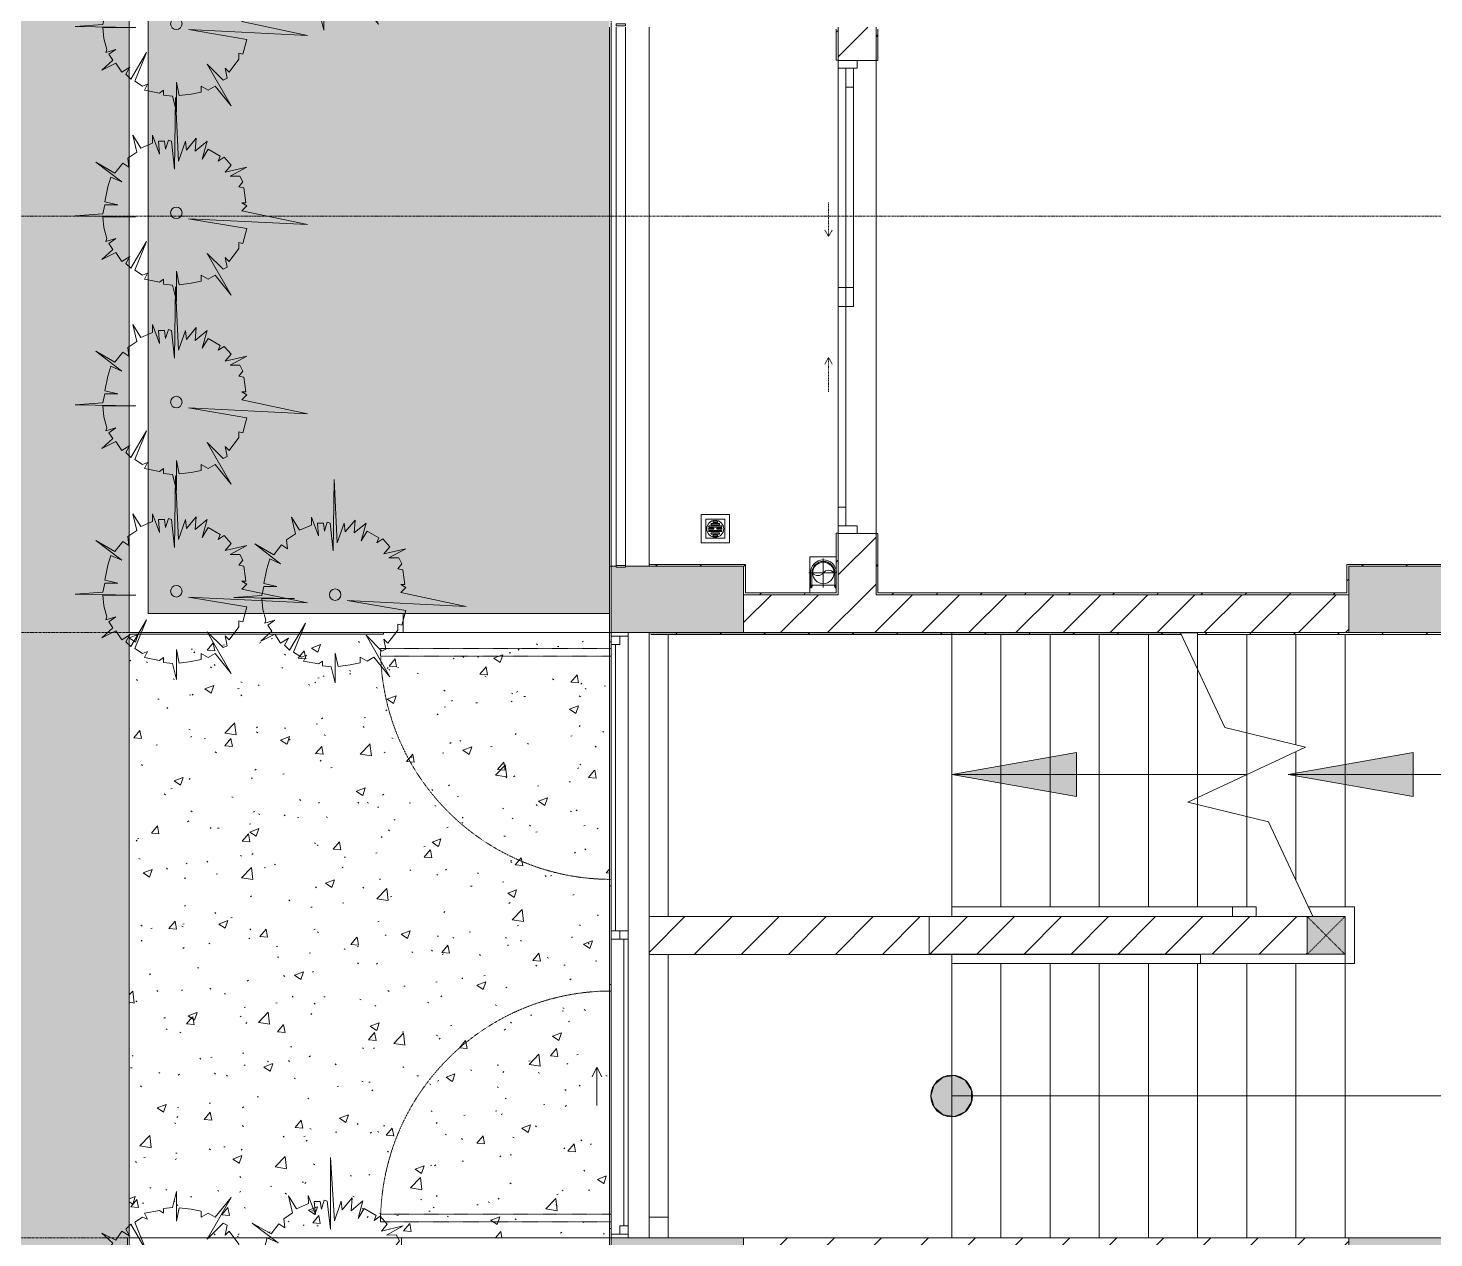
# Model space of a CAD drawing. Header units: millimetres. Extents: x 5359 to 218750, y -16347 to 109893.
# Drawn here: x 30569 to 38003, y 33837 to 40232 of the extents above; entities that cross this region are included whole.
import ezdxf

# ---------------------------------------------------------------- set-up
doc = ezdxf.new("R2010")
doc.units = ezdxf.units.MM
for name, pattern in [('Dash', [6, 3, -3]), ('Grid Line', [22.225, 12.7, -3.175, 3.175, -3.175]), ('IMPORT-CENTER _3_', [10.16, 6.35, -1.27, 1.27, -1.27]), ('NET VAN', [1.06, 0.53, -0.53]), ('Overhead', [3.96875, 2.38125, -1.5875])]:
    doc.linetypes.add(name, pattern=pattern)
for name, color, linetype, lineweight in [('0-1', 7, 'Continuous', 5), ('A-DETL-GENF-2', 9, 'NET VAN', 9), ('A-DOOR', 31, 'Continuous', 9), ('A-DOOR-FRAM', 31, 'Continuous', 9), ('A-DOOR-HDLN', 31, 'Dash', 9), ('A-FLOR', 192, 'Continuous', 9), ('A-FLOR-1', 9, 'Continuous', 9), ('A-FLOR-HRAL', 11, 'Continuous', 9), ('A-FLOR-PATT', 8, 'Continuous', 9), ('A-GLAZ', 151, 'Continuous', 9), ('A-WALL', 113, 'Continuous', 9), ('A-WALL-3', 113, 'Continuous', 18), ('A-WALL-PATT-2', 9, 'Continuous', 9), ('A-WALL-PATT-3', 111, 'Continuous', 9), ('G-IMPT', 8, 'Continuous', 9), ('G-IMPT-1', 8, 'IMPORT-CENTER _3_', 9), ('I-WALL-1', 53, 'Continuous', 18), ('I-WALL-3', 2, 'Continuous', 18), ('L-PLNT', 71, 'Continuous', 9), ('M-EQPM', 50, 'Continuous', 9), ('S-BEAM-1', 9, 'Continuous', 9), ('S-COLS', 52, 'Continuous', 9), ('S-COLS-1', 253, 'Continuous', 5), ('S-COLS-2', 53, 'Continuous', 18), ('S-COLS-4', 52, 'Continuous', 18), ('S-COLS-5', 52, 'Dash', 9), ('S-COLS-HDLN', 52, 'Dash', 9), ('S-GRID-1', 1, 'Grid Line', 9), ('S-STRS', 31, 'Continuous', 9), ('S-STRS-ANNO', 31, 'Continuous', 9), ('S-STRS-MBND', 31, 'Overhead', 9), ('S-STRS-MBND-1', 31, 'Continuous', 9)]:
    doc.layers.add(name, color=color, linetype=linetype, lineweight=lineweight)
pattern_1 = [(45, (0, 0), (-116.6726, 116.6726), [])]
pattern_2 = [(45, (0, 0), (-124.4508, 124.4508), [])]

# ---------------------------------------------------------------- blocks, each defined once
blk = doc.blocks.new('NCV_TKTC_KET CAU_rvt-1-TKCS_MB ĐỊNH VỊ CỔNG-HÀNG RÀO')
at = {"layer": 'S-COLS-1'}
for points in [[(33852.6, 37036.9), (34352.6, 37036.9), (34352.6, 37386.9), (33727.6, 37386.9), (33727.6, 37381.9), (33677.6, 37381.9), (33677.6, 37386.9), (33652.6, 37386.9), (33652.6, 37037.4), (33852.6, 37037.4)], [(38040.5, 37036.9), (38852.6, 37036.9), (38852.6, 37386.9), (37552.6, 37386.9), (37552.6, 37036.9)], [(34352.6, 33486.9), (34352.6, 33836.9), (33652.6, 33836.9), (33652.6, 33486.9), (33677.6, 33486.9), (33677.6, 33491.9), (33727.6, 33491.9), (33727.6, 33486.9)], [(38852.6, 33486.9), (38852.6, 33836.9), (37552.6, 33836.9), (37552.6, 33486.9), (38040.5, 33486.9)]]:
    blk.add_hatch(color=256, dxfattribs=at).paths.add_polyline_path(points)
at = {"layer": 'A-FLOR-1'}
blk.add_line((35452.6, 35586), (35452.6, 37026.9), dxfattribs=at)
at = {"layer": 'S-BEAM-1'}
for p, q in [((33952.6, 35535.6), (33952.6, 37027.1)), ((33952.6, 33836.9), (33952.6, 35335.6)), ((33852.6, 33946.9), (33952.6, 33946.9)), ((33952.6, 33836.9), (33952.6, 33946.9))]:
    blk.add_line(p, q, dxfattribs=at)
at = {"layer": 'S-COLS-2'}
for p, q in [((33652.6, 37386.9), (33652.6, 37037.4)), ((33677.6, 37386.9), (33652.6, 37386.9)), ((34352.6, 37386.9), (33727.6, 37386.9)), ((34352.6, 37036.9), (34352.6, 37386.9)), ((37552.6, 37386.9), (37552.6, 37036.9)), ((38852.6, 37386.9), (37552.6, 37386.9)), ((33852.6, 37036.9), (34352.6, 37036.9)), ((37552.6, 37036.9), (38852.6, 37036.9)), ((33652.6, 33836.9), (33652.6, 33486.9)), ((34352.6, 33836.9), (33652.6, 33836.9)), ((34352.6, 33486.9), (34352.6, 33836.9)), ((37552.6, 33836.9), (37552.6, 33486.9)), ((38852.6, 33836.9), (37552.6, 33836.9))]:
    blk.add_line(p, q, dxfattribs=at)
blk = doc.blocks.new('NCV_TKTC_TANG 1_rvt-1-TKCS_MB ĐỊNH VỊ CỔNG-HÀNG RÀO')
at = {"layer": 'A-WALL-PATT-2'}
h = blk.add_hatch(dxfattribs=at)
h.set_pattern_fill('FP_3', color=256, style=0, pattern_type=2)
h.set_pattern_definition(pattern_1)
h.paths.add_polyline_path([(34842.6, 37236.9), (34852.6, 37236.9), (34852.6, 37561.5), (34842.6, 37560.3), (34842.6, 37246.9)])
h.paths.add_polyline_path([(34852.6, 40061.5), (34852.6, 40226.9), (34842.6, 40226.9), (34842.6, 40061.5)])
h = blk.add_hatch(dxfattribs=at)
h.set_pattern_fill('FP_3', color=256, style=0, pattern_type=2)
h.set_pattern_definition(pattern_1)
h.paths.add_polyline_path([(35062.6, 37246.9), (35062.6, 37560.7), (35052.6, 37560.7), (35052.6, 37246.9)])
h.paths.add_polyline_path([(35052.6, 40060.7), (35062.6, 40060.7), (35062.6, 40226.9), (35052.6, 40226.9)])
h = blk.add_hatch(dxfattribs=at)
h.set_pattern_fill('FP_3', color=256, style=0, pattern_type=2)
h.set_pattern_definition(pattern_1)
h.paths.add_polyline_path([(34362.6, 37386.9), (34362.6, 37396.9), (33852.6, 37396.9), (33852.6, 37386.9), (34352.6, 37386.9)])
h = blk.add_hatch(dxfattribs=at)
h.set_pattern_fill('FP_3', color=256, style=0, pattern_type=2)
h.set_pattern_definition(pattern_1)
h.paths.add_polyline_path([(37552.6, 37246.9), (37552.6, 37396.9), (37542.6, 37396.9), (37542.6, 37246.9)])
h = blk.add_hatch(dxfattribs=at)
h.set_pattern_fill('FP_3', color=256, style=0, pattern_type=2)
h.set_pattern_definition(pattern_1)
h.paths.add_polyline_path([(38862.6, 37386.9), (38862.6, 37396.9), (37552.6, 37396.9), (37552.6, 37386.9), (38852.6, 37386.9)])
h = blk.add_hatch(dxfattribs=at)
h.set_pattern_fill('FP_3', color=256, style=0, pattern_type=2)
h.set_pattern_definition(pattern_1)
h.paths.add_polyline_path([(34352.6, 37246.9), (34362.6, 37246.9), (34362.6, 37386.9), (34352.6, 37386.9)])
h = blk.add_hatch(dxfattribs=at)
h.set_pattern_fill('FP_3', color=256, style=0, pattern_type=2)
h.set_pattern_definition(pattern_1)
h.paths.add_polyline_path([(34409.2, 37236.9), (34842.6, 37236.9), (34842.6, 37246.9), (34352.6, 37246.9), (34352.6, 37236.9)])
h = blk.add_hatch(dxfattribs=at)
h.set_pattern_fill('FP_3', color=256, style=0, pattern_type=2)
h.set_pattern_definition(pattern_1)
h.paths.add_polyline_path([(37552.6, 37236.9), (37552.6, 37246.9), (35052.6, 37246.9), (35052.6, 37236.9), (36830.1, 37236.9)])
at = {"layer": 'A-FLOR-1'}
for p, q in [((34852.6, 40020.3), (34852.6, 38860.3)), ((35052.6, 40060.3), (35052.6, 37560.7)), ((35052.6, 37560.7), (35052.6, 40060.3)), ((34952.6, 37560.7), (35052.6, 37560.7))]:
    blk.add_line(p, q, dxfattribs=at)
at = {"layer": 'I-WALL-1'}
for p, q in [((34842.6, 40226.9), (34842.6, 40061.5)), ((34852.6, 40061.5), (34852.6, 40226.9)), ((35052.6, 40226.9), (35052.6, 40060.7)), ((35062.6, 40060.7), (35062.6, 40226.9)), ((34842.6, 40061.5), (34852.6, 40061.5)), ((35052.6, 40060.7), (35062.6, 40060.7)), ((34842.6, 37561.5), (34842.6, 37246.9)), ((34852.6, 37561.5), (34842.6, 37561.5)), ((34852.6, 37236.9), (34852.6, 37560.3)), ((35052.6, 37560.7), (35052.6, 37246.9)), ((35062.6, 37560.7), (35052.6, 37560.7)), ((35062.6, 37246.9), (35062.6, 37560.7)), ((34362.6, 37396.9), (33852.6, 37396.9)), ((33852.6, 37396.9), (33852.6, 37386.9)), ((34362.6, 37386.9), (34362.6, 37396.9)), ((37552.6, 37396.9), (37542.6, 37396.9)), ((37542.6, 37396.9), (37542.6, 37246.9)), ((38862.6, 37396.9), (37552.6, 37396.9)), ((33852.6, 37386.9), (34352.6, 37386.9)), ((34352.6, 37386.9), (34352.6, 37246.9)), ((34362.6, 37246.9), (34362.6, 37386.9)), ((37552.6, 37246.9), (37552.6, 37386.9)), ((37552.6, 37386.9), (38852.6, 37386.9)), ((34352.6, 37246.9), (34352.6, 37236.9)), ((34842.6, 37246.9), (34362.6, 37246.9)), ((35052.6, 37246.9), (35052.6, 37236.9)), ((37542.6, 37246.9), (35062.6, 37246.9)), ((37552.6, 37236.9), (37552.6, 37246.9)), ((34352.6, 37236.9), (34842.6, 37236.9)), ((34842.6, 37236.9), (34852.6, 37236.9)), ((35052.6, 37236.9), (37552.6, 37236.9))]:
    blk.add_line(p, q, dxfattribs=at)
blk = doc.blocks.new('FD_01 - FD_01-1200x2200mm-1787917-TKCS_MB ĐỊNH VỊ CỔNG-HÀNG RÀO')
at = {"layer": 'A-DETL-GENF-2'}
for p, q in [((570, 100), (570, 1320)), ((570, 1320), (610, 1320)), ((610, 1320), (610, 100))]:
    blk.add_line(p, q, dxfattribs=at)
blk.add_arc((610, 100), 1220, 91.87889, 180, dxfattribs=at)
blk = doc.blocks.new('FD_01 - FD_01-1200x2200mm-1787918-TKCS_MB ĐỊNH VỊ CỔNG-HÀNG RÀO')
at = {"layer": 'A-DETL-GENF-2'}
for p, q in [((570, -100), (570, -1320)), ((610, -1320), (610, -100)), ((570, -1320), (610, -1320))]:
    blk.add_line(p, q, dxfattribs=at)
blk.add_arc((610, -100), 1220, 180, 268.12111, dxfattribs=at)
blk = doc.blocks.new('Top Rail Type - Top Rail_Internal_-950603-TKCS_MB ĐỊNH VỊ CỔNG-HÀNG RÀO')
at = {"layer": 'A-FLOR-HRAL'}
for p, q in [((35452.6, 35286.5), (35452.6, 35335.6)), ((36768.5, 35336.5), (36768.5, 35286.5)), ((36768.5, 35286.5), (35452.6, 35286.5))]:
    blk.add_line(p, q, dxfattribs=at)
blk = doc.blocks.new('Top Rail Type - Top Rail_Internal_-V65-TKCS_MB ĐỊNH VỊ CỔNG-HÀNG RÀO')
at = {"layer": 'A-FLOR-HRAL'}
for p, q in [((37338.8, 35586), (37362.1, 35536)), ((37458, 35586), (37338.8, 35586)), ((37458, 35536), (37362.1, 35536)), ((37583, 35586), (37458, 35586)), ((37533, 35536), (37458, 35536)), ((37533, 35461), (37533, 35536)), ((37583, 35461), (37583, 35586)), ((37533, 35336.5), (37533, 35461)), ((37583, 35286.5), (37583, 35461)), ((35452.6, 35335.6), (35452.6, 35286.5)), ((36768.5, 35336.5), (37458, 35336.5)), ((37458, 35336.5), (37533, 35336.5)), ((35452.6, 35286.5), (37458, 35286.5)), ((37458, 35286.5), (37583, 35286.5))]:
    blk.add_line(p, q, dxfattribs=at)
blk = doc.blocks.new('Railing - 50 x 10mm-1251311-TKCS_MB ĐỊNH VỊ CỔNG-HÀNG RÀO')
at = {"layer": 'A-FLOR-HRAL'}
for p, q in [((25, 5), (-25, 5)), ((-25, 5), (-25, -5)), ((25, -5), (25, 5)), ((-25, -5), (25, -5))]:
    blk.add_line(p, q, dxfattribs=at)
blk = doc.blocks.new('Railing - Railing-1598316-TKCS_MB ĐỊNH VỊ CỔNG-HÀNG RÀO')
at = {"layer": 'A-FLOR-HRAL'}
for p, q in [((33677.6, 40236.9), (33677.6, 37391.9)), ((33727.6, 37391.9), (33727.6, 40236.9))]:
    blk.add_line(p, q, dxfattribs=at)
for p in [(33702.6, 40248.7), (33702.6, 37386.9)]:
    blk.add_blockref('Railing - 50 x 10mm-1251311-TKCS_MB ĐỊNH VỊ CỔNG-HÀNG RÀO', p)
blk = doc.blocks.new('TKTC_XREF_251221_MB TANG 1 - TKTC_XREF_260130_MB TANG 1_dwg_THU NUOC - THU NUOC-444531-TKCS_MB TẦNG 1-4202120-TKCS_MB ĐỊNH VỊ CỔNG-HÀNG RÀO')
at = {"layer": 'M-EQPM'}
for p, q in [((-23.3, 10.8), (40.9, 10.8)), ((40.9, 4.8), (-23.3, 4.8)), ((-11, 23.3), (28.5, 23.3)), ((28.5, 17.3), (-11, 17.3)), ((-1.1, 35.6), (18.5, 35.6)), ((18.5, 29.6), (-1.1, 29.6)), ((-23.3, -13.6), (40.9, -13.6)), ((40.9, -19.6), (-23.3, -19.6)), ((-11, -26.1), (28.5, -26.1)), ((28.5, -32.1), (-11, -32.1)), ((-1.1, -38.5), (18.5, -38.5)), ((18.5, -44.5), (-1.1, -44.5))]:
    blk.add_line(p, q, dxfattribs=at)
at = {"layer": 'M-EQPM', "flags": 128}
for points in [[(83.7, -79.4), (83.7, 70.6), (-66.3, 70.6), (-66.3, -79.4)], [(58.7, -54.4), (58.7, 45.6), (-41.3, 45.6), (-41.3, -54.4)]]:
    blk.add_lwpolyline(points, close=True, dxfattribs=at)
for points in [[(-23.3, -1.2), (0.7, -1.2), (0.7, -7.2), (-23.3, -7.2)], [(40.9, -7.2), (16.7, -7.2), (16.7, -1.2), (40.9, -1.2)]]:
    blk.add_lwpolyline(points, dxfattribs=at)
at = {"layer": 'M-EQPM'}
for centre, radius, start, end in [((8.7, -4.4), 45, 360, 180), ((8.7, -4.4), 45, 360, 180), ((-23.3, 7.8), 3, 90, 270), ((-11, 20.3), 3, 90, 270), ((-1.1, 32.6), 3, 90, 270), ((18.5, 32.6), 3, 270, 90), ((28.5, 20.3), 3, 270, 90), ((40.9, 7.8), 3, 270, 90), ((8.7, -4.4), 45, 180, 360), ((8.7, -4.4), 45, 180, 360), ((-23.3, -4.2), 3, 90, 270), ((-23.3, -16.6), 3, 90, 270), ((-11, -29.1), 3, 90, 270), ((-1.1, -41.5), 3, 90, 270), ((18.5, -41.5), 3, 270, 90), ((28.5, -29.1), 3, 270, 90), ((40.9, -4.2), 3, 270, 90), ((40.9, -16.6), 3, 270, 90)]:
    blk.add_arc(centre, radius, start, end, dxfattribs=at)
blk = doc.blocks.new('TKTC_XREF_251221_MB TANG 1 - TKTC_XREF_260130_MB TANG 1_dwg_CUM U_DN100-V187-TKCS_MB ĐỊNH VỊ CỔNG-HÀNG RÀO')
at = {"layer": 'G-IMPT'}
blk.add_hatch(color=256, dxfattribs=at).paths.add_polyline_path([(0, 61), (0, 57), (14.8, 55.1), (28.5, 49.4), (40.3, 40.3), (49.4, 28.5), (55.1, 14.8), (57, 0), (55.1, -14.8), (49.4, -28.5), (40.3, -40.3), (28.5, -49.4), (14.8, -55.1), (0, -57), (0, -61), (15.8, -58.9), (30.5, -52.8), (43.1, -43.1), (52.8, -30.5), (58.9, -15.8), (61, 0), (58.9, 15.8), (52.8, 30.5), (43.1, 43.1), (30.5, 52.8), (15.8, 58.9)])
for p, q in [((-79.1, 66.6), (-79.1, 63.4)), ((-76.6, 66.6), (-76.6, 63.4)), ((-74.6, 66.6), (-74.6, 63.4)), ((-72.7, 69.3), (-72.7, 60.7)), ((-66.9, 67.9), (-71.7, 67.9)), ((-66.9, 62.1), (-71.7, 62.1)), ((-65, 69), (0, 69)), ((-79.1, -63.4), (-79.1, -66.6)), ((-76.6, -63.4), (-76.6, -66.6)), ((-74.6, -63.4), (-74.6, -66.6)), ((-72.7, -60.7), (-72.7, -68.3)), ((-66.9, -62.1), (-71.7, -62.1)), ((-66.9, -67.9), (-71.7, -67.9))]:
    blk.add_line(p, q, dxfattribs=at)
at = {"layer": 'G-IMPT', "flags": 128}
for points in [[(-72.7, 67.6), (-78.1, 67.6), (-78.1, 62.4), (-72.7, 62.4)], [(-71.7, 59.2), (-66.9, 59.2), (-66.9, 70.8), (-71.7, 70.8)], [(-66.9, 70.8), (-66.9, 72.7), (-65, 72.7), (-65, 57.3), (-66.9, 57.3), (-66.9, 59.2)], [(-65, 61), (0, 61), (0, 57)], [(-72.7, -62.4), (-78.1, -62.4), (-78.1, -67.6), (-72.7, -67.6)], [(-66.9, -68.3), (-66.9, -59.2), (-71.7, -59.2)], [(-66.9, -59.2), (-66.9, -57.3), (-65, -57.3), (-65, -68.3)], [(-65, -61), (0, -61), (0, -57)]]:
    blk.add_lwpolyline(points, dxfattribs=at)
at = {"layer": 'G-IMPT'}
for centre, radius, start, end in [((-78.1, 66.6), 0.96, 90, 180), ((-78.1, 63.4), 0.96, 180, 270), ((-71.1, 69.3), 1.56, 112.61986, 247.38014), ((-67.9, 65), 4.8, 143.1301, 216.8699), ((-71.1, 60.7), 1.56, 112.61986, 247.38014), ((0, 0), 69, 271.95476, 90), ((0, 0), 61, 270, 90), ((0, 0), 57, 270, 90), ((-78.1, -63.4), 0.96, 90, 180), ((-78.1, -66.6), 0.96, 180, 270), ((-71.1, -60.7), 1.56, 112.61986, 247.38014), ((-67.9, -65), 4.8, 143.1301, 216.8699)]:
    blk.add_arc(centre, radius, start, end, dxfattribs=at)
blk = doc.blocks.new('TKTC_XREF_251221_MB TANG 1 - TKTC_XREF_260130_MB TANG 1_dwg_$cc-V136-TKCS_MB ĐỊNH VỊ CỔNG-HÀNG RÀO')
at = {"layer": 'G-IMPT'}
blk.add_circle((0, 0), 0.5, dxfattribs=at)
for centre, radius, start, end in [((0, 0), 0.5, 90, 270), ((0.188, 0.25), 0.313, 126.8699, 233.1301), ((-0.188, -0.25), 0.313, 306.8699, 53.1301)]:
    blk.add_arc(centre, radius, start, end, dxfattribs=at)
at = {"layer": 'G-IMPT-1'}
for p, q in [((-0.673, 0), (0.673, 0)), ((0, -0.673), (0, 0.607))]:
    blk.add_line(p, q, dxfattribs=at)
blk = doc.blocks.new('TKTC_XREF_251221_MB TANG 1 - TKTC_XREF_260130_MB TANG 1_dwg-4202109-TKCS_MB ĐỊNH VỊ CỔNG-HÀNG RÀO')
at = {"layer": 'G-IMPT'}
blk.add_line((-168309.1, -364059.6), (-168449.6, -364059.6), dxfattribs=at)
at = {"layer": 'G-IMPT', "flags": 128}
for points in [[(-168449.6, -364059.6), (-168449.6, -363909.9), (-168309.1, -363909.9)], [(-168309.1, -364059.7), (-168449.9, -364059.7), (-168449.6, -364099.7)]]:
    blk.add_lwpolyline(points, dxfattribs=at)
blk.add_blockref('TKTC_XREF_251221_MB TANG 1 - TKTC_XREF_260130_MB TANG 1_dwg_THU NUOC - THU NUOC-444531-TKCS_MB TẦNG 1-4202120-TKCS_MB ĐỊNH VỊ CỔNG-HÀNG RÀO', (-168957.9, -363757))
for name, p, xscale, yscale, zscale, rotation in [('TKTC_XREF_251221_MB TANG 1 - TKTC_XREF_260130_MB TANG 1_dwg_$cc-V136-TKCS_MB ĐỊNH VỊ CỔNG-HÀNG RÀO', (-168378.1, -363994.7), 113.7150000000073, 113.7150000000073, 113.7150000000073, 269.9990086637467), ('TKTC_XREF_251221_MB TANG 1 - TKTC_XREF_260130_MB TANG 1_dwg_CUM U_DN100-V187-TKCS_MB ĐỊNH VỊ CỔNG-HÀNG RÀO', (-168377.2, -363994.7), 0.9975000000000007, 0.9975000000000007, 0.9975000000000007, 90.00099133829464)]:
    blk.add_blockref(name, p, dxfattribs=dict(xscale=xscale, yscale=yscale, zscale=zscale, rotation=rotation))
blk = doc.blocks.new('TKTC_XREF_251221_MB TANG 1 - TKTC_XREF_251221_MB TANG 1-2038492-TKCS_MB ĐỊNH VỊ CỔNG-HÀNG RÀO')
blk.add_blockref('TKTC_XREF_251221_MB TANG 1 - TKTC_XREF_260130_MB TANG 1_dwg-4202109-TKCS_MB ĐỊNH VỊ CỔNG-HÀNG RÀO', (169499.1, 384109.7))
blk = doc.blocks.new('CAY MAI VAN PHUC - CAY DUC SOC_dwg-2256080-TKCS_MB ĐỊNH VỊ CỔNG-HÀNG RÀO')
at = {"layer": 'G-IMPT', "flags": 128}
blk.add_lwpolyline([(32.8, 479.5), (12.9, 293.4), (6.2, 771.8), (-13.8, 346.6), (-60.3, 479.5), (-67, 419.7), (-133.5, 499.4), (-126.8, 413), (-206.6, 479.5), (-173.4, 359.9), (-213.3, 426.3), (-293.1, 379.8), (-279.8, 346.6), (-319.7, 373.2), (-366.2, 320), (-326.3, 273.5), (-472.6, 306.7), (-359.6, 246.9), (-426.1, 246.9), (-446, 207.1), (-419.4, 173.8), (-452.7, 167.2), (-466, 67.5), (-439.4, 67.5), (-472.6, 47.6), (-439.4, 14.4), (-878.3, -78.6), (-80.3, -38.8), (-472.6, -105.2), (-446, -204.9), (-419.4, -198.2), (-419.4, -238.1), (-352.9, -324.5), (-326.3, -297.9), (-339.6, -364.4), (-313, -377.6), (-206.6, -271.3), (-366.2, -550.4), (-259.8, -417.5), (-213.3, -444.1), (-166.7, -417.5), (-166.7, -457.4), (-100.2, -470.7), (-19.9, -481.4), (-0.5, -390.9), (-0.5, -590.3), (26.2, -484), (86, -477.3), (86, -444.1), (112.6, -464), (212.4, -444.1), (192.4, -404.2), (225.7, -417.5), (278.9, -384.3), (199.1, -191.6), (305.5, -371), (338.7, -337.8), (312.1, -291.3), (365.3, -324.5), (405.2, -264.7), (498.3, -311.2), (425.2, -244.8), (451.8, -204.9), (405.2, -171.7), (471.7, -191.6), (465.1, -171.7), (485, -98.6), (491.7, -25.5), (272.2, -25.5), (677.9, -18.8), (491.7, -5.6), (478.4, 54.2), (391.9, 54.2), (478.4, 74.2), (458.4, 173.8), (438.5, 240.3), (365.3, 207.1), (538.2, 340), (411.9, 266.9), (358.7, 333.3), (318.8, 306.7), (325.4, 366.5), (265.6, 406.4), (292.2, 519.4), (239, 433), (159.2, 466.2), (159.2, 519.4), (112.6, 393.1), (119.3, 479.5), (79.4, 479.5), (72.7, 426.3), (52.8, 486.1)], close=True, dxfattribs=at)
at = {"layer": 'G-IMPT'}
blk.add_circle((0, 0), 38.6, dxfattribs=at)
blk = doc.blocks.new('CAY MAI VAN PHUC - CAY BONG TRANG-2256527-TKCS_MB ĐỊNH VỊ CỔNG-HÀNG RÀO')
at = {"extrusion": (0, 0, -1), "xscale": 0.7894736842105263, "yscale": 0.7894736842105263, "zscale": -0.7894736842105263, "rotation": 180}
blk.add_blockref('CAY MAI VAN PHUC - CAY DUC SOC_dwg-2256080-TKCS_MB ĐỊNH VỊ CỔNG-HÀNG RÀO', (0, 0), dxfattribs=at)
blk = doc.blocks.new('CAY MAI VAN PHUC - CAY BONG TRANG-2256081-TKCS_MB ĐỊNH VỊ CỔNG-HÀNG RÀO')
at = {"xscale": 0.7894736842105263, "yscale": 0.7894736842105263, "zscale": 0.7894736842105263}
blk.add_blockref('CAY MAI VAN PHUC - CAY DUC SOC_dwg-2256080-TKCS_MB ĐỊNH VỊ CỔNG-HÀNG RÀO', (0, 0), dxfattribs=at)
blk = doc.blocks.new('G1_SOF - BO TRU - 200x200-3050151-TKCS_MB ĐỊNH VỊ CỔNG-HÀNG RÀO')
at = {"layer": 'S-COLS-HDLN'}
for p, q in [((-100, 100), (100, -100)), ((100, 100), (-100, -100))]:
    blk.add_line(p, q, dxfattribs=at)
blk = doc.blocks.new('DEG_02-DEG_03 - DEG_02-2500x2400mm-CỬA ĐI 02 CÁNH TRƯỢT-625766-TKCS_MB ĐỊNH VỊ CỔNG-HÀNG RÀO')
at = {"layer": 'A-DOOR'}
for p, q in [((-1110, 100), (-1210, 100)), ((-1210, 100), (-1210, 60)), ((-1110, 60), (-1110, 100)), ((-1110, 100), (-50, 100)), ((50, 100), (-50, 100)), ((-50, 100), (-50, 60)), ((50, 60), (50, 100)), ((-1210, 60), (-1110, 60)), ((-50, 60), (-1110, 60)), ((50, 60), (-50, 60)), ((-50, 60), (-50, 20)), ((-50, 60), (50, 60)), ((-50, 20), (50, 20)), ((50, 20), (50, 60)), ((50, 60), (1110, 60)), ((1110, 20), (50, 20)), ((1210, 60), (1110, 60)), ((1110, 60), (1110, 20)), ((1110, 20), (1210, 20)), ((1210, 20), (1210, 60))]:
    blk.add_line(p, q, dxfattribs=at)
at = {"layer": 'A-DOOR-FRAM'}
for p, q in [((-1210, 100), (-1250, 100)), ((-1250, 100), (-1250, 0)), ((-1210, 0), (-1210, 100)), ((1250, 100), (1210, 100)), ((1210, 100), (1210, 0)), ((1250, 0), (1250, 100)), ((-1250, 0), (-1210, 0)), ((1210, 0), (1250, 0))]:
    blk.add_line(p, q, dxfattribs=at)
at = {"layer": 'A-DOOR-HDLN'}
for p, q in [((-500.4, 151.1), (-320.4, 151.1)), ((-320.4, 151.1), (-355, 171.1)), ((-320.4, 151.1), (-355, 131.1)), ((320.4, 151.1), (355, 171.1)), ((320.4, 151.1), (355, 131.1)), ((500.4, 151.1), (320.4, 151.1))]:
    blk.add_line(p, q, dxfattribs=at)
blk = doc.blocks.new('1_FAMILY RVT - W01-WxH 1000x3200-3541590-TKCS_MB ĐỊNH VỊ CỔNG-HÀNG RÀO')
at = {"layer": 'A-GLAZ'}
for p, q in [((-1600, 103.81), (1600, 103.81)), ((-1600, -96.19), (-1600, 103.81)), ((1600, 103.81), (1600, -96.19)), ((-1600, -7.29), (-1580.95, -7.29)), ((-1580.95, -7.29), (-22.225, -7.29)), ((-1580.95, -96.19), (-1580.95, -7.29)), ((-1536.5, -51.74), (-1580.95, -51.74)), ((-1536.5, -96.19), (-1536.5, -51.74)), ((-1536.5, -73.965), (-22.225, -73.965)), ((-22.225, -7.29), (22.225, -7.29)), ((-22.225, -7.29), (-22.225, -96.19)), ((22.225, -51.74), (-22.225, -51.74)), ((22.225, -7.29), (1536.5, -7.29)), ((22.225, -96.19), (22.225, -7.29)), ((22.225, -29.515), (1536.5, -29.515)), ((1536.5, -7.29), (1600, -7.29)), ((1536.5, -51.74), (1536.5, -7.29)), ((1580.95, -51.74), (1536.5, -51.74)), ((1580.95, -96.19), (1580.95, -7.29)), ((1600, -96.19), (-1600, -96.19)), ((-1600, -96.19), (-1536.5, -96.19)), ((-1536.5, -96.19), (-22.225, -96.19)), ((-22.225, -96.19), (22.225, -96.19)), ((22.225, -96.19), (1580.95, -96.19)), ((698.4, -172.39), (749.2, -146.99)), ((1580.95, -96.19), (1600, -96.19)), ((698.4, -172.39), (749.2, -197.79)), ((698.4, -172.39), (901.6, -172.39))]:
    blk.add_line(p, q, dxfattribs=at)
blk = doc.blocks.new('Top Rail Type - Top Rail_Internal_-3803900-TKCS_MB ĐỊNH VỊ CỔNG-HÀNG RÀO')
at = {"layer": 'A-FLOR-HRAL'}
for p, q in [((35452.6, 35536), (35452.6, 35586)), ((35452.6, 35586), (36938, 35586)), ((36938, 35536), (35452.6, 35536)), ((36938, 35586), (37063, 35586)), ((36938, 35586), (36938, 35536)), ((37013, 35536), (36938, 35536)), ((37063, 35586), (37063, 35535.6))]:
    blk.add_line(p, q, dxfattribs=at)
blk = doc.blocks.new('Top Rail Type - Top Rail_Internal_-V323-TKCS_MB ĐỊNH VỊ CỔNG-HÀNG RÀO')
at = {"layer": 'A-FLOR-HRAL'}
for p, q in [((35452.6, 35536), (35452.6, 35586)), ((36938, 35586), (35452.6, 35586)), ((36938, 35536), (35452.6, 35536)), ((37063, 35586), (36938, 35586)), ((37013, 35536), (36938, 35536)), ((37063, 35535.6), (37063, 35586))]:
    blk.add_line(p, q, dxfattribs=at)

msp = doc.modelspace()

# ---------------------------------------------------------------- hatches: boundary and pattern name
at = {"layer": 'A-FLOR-PATT'}
h = msp.add_hatch(dxfattribs=at)
h.set_pattern_fill('FP_14', color=256, style=0, pattern_type=2)
h.set_pattern_definition([(0, (167.64, 11.2), (558.8, 558.8), [83.82, -16.764, 22.352, -16.764, -419.1]), (0, (167.64, 11.2), (558.8, 558.8), [-139.7, 83.82, -335.28]), (0, (139.7, 27.94), (558.8, 558.8), [55.88, -41.91, 83.82, -41.91, -335.28]), (0, (139.7, 27.94), (558.8, 558.8), [-223.52, 55.88, -279.4]), (0, (335.3, 251.46), (558.8, 558.8), [69.85, -27.94, 69.85, -391.16]), (0, (55.9, 363.2), (558.8, 558.8), [27.94, -55.88, 27.94, -447.04]), (90, (111.76, 363.2), (-558.8, 558.8), [50.292, -508.508]), (90, (279.4, 27.94), (-558.8, 558.8), [55.88, -502.92]), (90, (419.1, 251.46), (-558.8, 558.8), [55.88, -502.92]), (45, (352.04, 22.35), (0, 558.7996), [55.88, -734.383]), (135, (206.76, 22.35), (-558.7996, 0), [55.88, -734.383]), (63.435, (335.28, 25.15), (-0.0005, 558.8001), [55.88, -1193.635]), (75.964, (307.34, 27.94), (-0.00237, 558.80038), [55.88, -2248.111]), (75.964, (447.04, 251.46), (-0.00237, 558.80038), [44.704, -2259.287]), (75.964, (122.94, 363.22), (-0.00237, 558.80038), [39.116, -2264.875]), (104.036, (251.46, 27.94), (0.00237, 558.80038), [55.88, -2248.111]), (104.036, (391.16, 251.46), (0.00237, 558.80038), [44.704, -2259.287]), (104.036, (100.58, 363.22), (0.00237, 558.80038), [39.116, -2264.875]), (116.565, (223.52, 25.15), (0.0005, 558.8001), [55.88, -1193.634])])
h.paths.add_polyline_path([(33642.6, 17336.9), (33642.6, 33737.4), (31203.5, 33737.4), (31203.5, 18236.9), (31211.1, 18125), (31226.1, 18036.7), (31254, 17939.7), (31292.6, 17846.4), (31341.4, 17758.1), (31399.9, 17675.8), (31480, 17589), (31547.2, 17529.8), (31624.7, 17474.9), (31713, 17426.1), (31806.2, 17387.4), (31903.2, 17359.5), (32002.7, 17342.6), (32103.5, 17336.9), (33198.8, 17336.9)])
h.paths.add_polyline_path([(31203.5, 37137.4), (33642.6, 37137.4), (33642.6, 78246.9), (35752.6, 78246.9), (35752.6, 79046.9), (38162.6, 79046.9), (38162.6, 79036.9), (38152.6, 79036.9), (38152.6, 78246.9), (42252.6, 78246.9), (42252.6, 78646.9), (42552.6, 78646.9), (42552.6, 79236.9), (36103.5, 79236.9), (35855.3, 79230.6), (35607.8, 79211.8), (35361.5, 79180.4), (35117.1, 79136.6), (34875.3, 79080.5), (34636.6, 79012.2), (34401.7, 78931.9), (34171.2, 78839.8), (33945.6, 78736.2), (33725.5, 78621.2), (33510, 78494.3), (33269, 78332.8), (33092.2, 78202), (32897.2, 78041.7), (32711.6, 77872.5), (32535.6, 77694.7), (32369.5, 77508.9), (32213.4, 77315.4), (32067.7, 77114.8), (31932.5, 76907.4), (31806.3, 76690.2), (31693.9, 76472.3), (31583.6, 76226.6), (31502.6, 76021.4), (31423.8, 75788.4), (31356.8, 75551.8), (31301.8, 75312.4), (31258.9, 75070.6), (31228.2, 74827), (31209.7, 74582.3), (31203.5, 74336.9), (31205.6, 62059.7), (31211.4, 62000.9), (31234, 61917.3), (31258, 61859.3), (31299, 61792.4), (31349.9, 61732.8), (31409.6, 61681.8), (31476.5, 61640.8), (31549, 61610.8), (31625.3, 61592.5), (31703.5, 61586.3), (32403.5, 61586.3), (32403.5, 40886.3), (31703.5, 40886.3), (31618.1, 40878.5), (31534.5, 40855.8), (31476.5, 40831.8), (31409.6, 40790.8), (31349.9, 40739.9), (31299, 40680.2), (31258, 40613.3), (31228, 40540.8), (31209.7, 40464.6), (31203.5, 40362.1), (31203.5, 38882.8)])
h.paths.add_polyline_path([(62552.6, 78236.9), (62432.4, 78384.4), (62310.9, 78513.5), (62180.6, 78633.7), (62021.7, 78758.5), (61896, 78845), (61742.9, 78935.1), (61583.3, 79014.3), (61418.9, 79081.8), (61250.4, 79137.3), (61078.8, 79180.8), (60904.8, 79211.9), (60728.8, 79230.6), (60552.6, 79236.9), (46052.6, 79236.9), (46052.6, 78648.6), (46352.6, 78648.6), (46352.6, 78638.6), (46352.6, 78636.9), (46352.6, 78246.9), (54962.6, 78246.9), (54962.6, 78236.9), (62545, 78236.9)])
h = msp.add_hatch(dxfattribs=at)
h.set_pattern_fill('FP_24', color=256, style=0, pattern_type=2)
h.set_pattern_definition([(50.044, (79.34, 5.34), (480.1093, -42.1973), [50.249, -552.737]), (354.978, (79.34, 5.34), (-92.8797, 504.407), [40.163, -441.797]), (100.433, (119.35, 1.8), (387.2325, 462.215), [42.741, -470.147]), (46.228, (79.34, 139.45), (714.374, -111.1663), [75.364, -829.007]), (96.624, (138.9, 130.2), (625.628, 653.0516), [64.112, -705.234]), (351.155, (79.3, 139.45), (625.6346, 653.045), [60.248, -662.724]), (21.022, (146.27, 105.9), (399.5488, -270.0747), [50.21, -552.308]), (325.943, (146.27, 105.9), (162.8708, 486.2122), [40.189, -442.076]), (71.481, (179.57, 83.4), (562.4147, 216.1425), [42.731, -470.036]), (37.54, (79.34, 5.34), (8.14153, 223.2217), [7.367, -429.296, 7.367, -441.351, -443.695]), (37.54, (79.34, 5.34), (8.14153, 223.2217), [-885.381, 7.367, -436.328]), (7.5, (79.34, 5.34), (176.088, 264.43336), [7.363, -248.334, 7.363, -419.023, -169.015]), (7.5, (79.34, 5.34), (176.088, 264.43336), [-682.083, 7.363, -161.652]), (327.444, (-69.93, 5.37), (357.3223, -15.2107), [7.368, -160.078, 7.368, -515.062, -693.224]), (327.444, (-69.93, 5.37), (357.3223, -15.2107), [-689.876, 7.368, -685.857]), (317.442, (-136.87, 5.4), (390.3648, 67.0332), [7.37, -210.376, 7.37, -339.684, -492.442]), (317.442, (-136.87, 5.4), (390.3648, 67.0332), [-564.8, 7.37, -485.072])])
h.paths.add_polyline_path([(31093.5, 18385.6), (31093.5, 33837.4), (31103.5, 33837.4), (31103.5, 40386.3), (31093.5, 40386.3), (31103.5, 40558.2), (31103.5, 61982.1), (31099.6, 62000.9), (31093.5, 62086.3), (31103.5, 62086.3), (31103.5, 74336.9), (31093.5, 74336.9), (31093.5, 74345.4), (27123.5, 77694.3), (27123.5, 77413.8), (31041.6, 19157.8)])
h = msp.add_hatch(dxfattribs=at)
h.set_pattern_fill('FP_6', color=256, style=0, pattern_type=2)
h.set_pattern_definition([(50, (0, 0), (480.966, -42.0786), [50.292, -553.212]), (355, (0, 0), (-93.0416, 504.3895), [40.234, -442.57]), (100.451, (40.1, -3.5), (387.9285, 462.3076), [42.742, -470.158]), (46.184, (0, 134.1), (715.649, -110.993), [75.438, -829.818]), (96.636, (59.64, 124.86), (626.742, 653.208), [64.112, -705.237]), (351.184, (0, 134.1), (626.75, 653.202), [60.35, -663.854]), (21, (67.06, 100.6), (400.2623, -269.9797), [50.292, -553.212]), (326, (67.06, 100.6), (163.157, 486.2564), [40.234, -442.57]), (71.451, (100.4, 78.1), (563.421, 216.272), [42.742, -470.158]), (37.5, (0, 0), (8.15385, 223.22557), [7.376, -429.829, 7.376, -441.899, -444.246]), (37.5, (0, 0), (8.15385, 223.22557), [-886.48, 7.376, -436.87]), (7.5, (0, 0), (176.404, 264.477), [7.376, -248.778, 7.376, -419.771, -169.316]), (7.5, (0, 0), (176.404, 264.477), [-683.301, 7.376, -161.94]), (327.5, (-149.53, 0), (357.96023, -15.1245), [7.376, -160.264, 7.376, -515.661, -694.03]), (327.5, (-149.53, 0), (357.96023, -15.1245), [-690.677, 7.376, -686.653]), (317.5, (-216.6, 0), (391.0616, 67.1262), [7.376, -210.556, 7.376, -339.974, -492.862]), (317.5, (-216.6, 0), (391.0616, 67.1262), [-565.282, 7.376, -485.485])])
h.paths.add_polyline_path([(33642.6, 33837.4), (33642.6, 37037.4), (32447.6, 37036.9), (32447.6, 37027.4), (31103.5, 37027.4), (31103.5, 33837.4), (32542.6, 33837.4)])
at = {"layer": 'A-WALL-PATT-3'}
h = msp.add_hatch(dxfattribs=at)
h.set_pattern_fill('FP_1', color=256, style=0, pattern_type=2)
h.set_pattern_definition(pattern_2)
h.paths.add_polyline_path([(35052.6, 37236.9), (35052.6, 37560.3), (34852.6, 37560.3), (34852.6, 37236.9), (35014.4, 37236.9)])
h.paths.add_polyline_path([(34952.6, 40060.3), (35052.6, 40060.3), (35052.6, 40236.9), (34852.6, 40236.9), (34852.6, 40060.3)])
h = msp.add_hatch(dxfattribs=at)
h.set_pattern_fill('FP_1', color=256, style=0, pattern_type=2)
h.set_pattern_definition(pattern_2)
h.paths.add_polyline_path([(37552.6, 37036.9), (37552.6, 37236.9), (34352.6, 37236.9), (34352.6, 37036.9), (36830.1, 37036.9)])
h = msp.add_hatch(dxfattribs=at)
h.set_pattern_fill('FP_32', color=256, style=0, pattern_type=2)
h.set_pattern_definition(pattern_1)
h.paths.add_polyline_path([(33852.6, 37026.9), (36666.9, 37026.9), (36662.8, 37035.6), (36752.6, 37035.6), (36752.6, 37026.9), (39002.6, 37026.9), (39002.6, 37036.9), (33852.6, 37036.9)])
h = msp.add_hatch(dxfattribs=at)
h.set_pattern_fill('FP_1', color=256, style=0, pattern_type=2)
h.set_pattern_definition(pattern_2)
h.paths.add_polyline_path([(36768.9, 35335.6), (36768.9, 35336.5), (37332.6, 35336.5), (37332.6, 35535.6), (33852.6, 35535.6), (33852.6, 35335.6), (34409.2, 35335.6)])
h = msp.add_hatch(dxfattribs=at)
h.set_pattern_fill('FP_1', color=256, style=0, pattern_type=2)
h.set_pattern_definition(pattern_2)
h.paths.add_polyline_path([(37552.6, 33636.9), (37552.6, 33836.9), (34352.6, 33836.9), (34352.6, 33636.9), (36830.1, 33636.9)])
at = {"layer": 'S-COLS-1'}
msp.add_hatch(color=256, dxfattribs=at).paths.add_polyline_path([(37532.6, 35336.5), (37532.6, 35535.6), (37332.6, 35535.6), (37332.6, 35336.5), (37458, 35336.5)])
at = {"layer": 'S-STRS-ANNO'}
for points in [[(36112.6, 36169.2), (36112.6, 36402), (35452.6, 36285.6)], [(37892.6, 36169.2), (37892.6, 36402), (37232.6, 36285.6)], [(35468.2, 34478.1), (35524.6, 34503.8), (35558.1, 34555.9), (35558.1, 34617.9), (35524.6, 34670.1), (35468.2, 34695.8), (35406.9, 34687), (35360, 34646.4), (35342.6, 34586.9), (35360, 34527.5), (35406.9, 34486.9)]]:
    msp.add_hatch(color=256, dxfattribs=at).paths.add_polyline_path(points)
h = msp.add_hatch(color=256, dxfattribs=at)
edge = h.paths.add_edge_path()
edge.add_arc((35452.6, 34586.9), 110, 0, 360)

# ---------------------------------------------------------------- linework, layer by layer
at = {"layer": 'A-FLOR'}
for p, q in [((32552.6, 37137.4), (33642.6, 37137.4)), ((31103.5, 37027.4), (31103.5, 33837.4)), ((33642.6, 37037.4), (32552.6, 37037.4)), ((32542.6, 33837.4), (33642.6, 33837.4))]:
    msp.add_line(p, q, dxfattribs=at)
at = {"layer": 'A-WALL'}
for p, q in [((31103.5, 37037.4), (31103.5, 40386.3)), ((31203.5, 40386.3), (31203.5, 37137.4)), ((33642.6, 37386.9), (33642.6, 40236.5)), ((33652.6, 40236.5), (33652.6, 37386.9)), ((33852.6, 40236.9), (33852.6, 37396.9)), ((34852.6, 38860.3), (34852.6, 40020.3)), ((35052.6, 40060.3), (35052.6, 37560.7)), ((31203.5, 37137.4), (32552.6, 37137.4)), ((32552.6, 37137.4), (32552.6, 37037.4)), ((31103.5, 37037.4), (32552.6, 37037.4)), ((32447.6, 37027.4), (31103.5, 37027.4)), ((32447.6, 37027.4), (32447.6, 37037.4)), ((33642.6, 35697), (33642.6, 36987)), ((37332.6, 35336.5), (37332.6, 35535.6)), ((33642.6, 33886.9), (33642.6, 35176.9)), ((31093.5, 18236.9), (31093.5, 33837.4)), ((31103.5, 33837.4), (32542.6, 33837.4)), ((31103.5, 18236.9), (31103.5, 33837.4)), ((32542.6, 33737.4), (32542.6, 33837.4))]:
    msp.add_line(p, q, dxfattribs=at)
at = {"layer": 'A-WALL-3'}
for p, q in [((34852.6, 40236.9), (34852.6, 40060.3)), ((35052.6, 40060.3), (35052.6, 40236.9)), ((34952.6, 40060.3), (35052.6, 40060.3)), ((34852.6, 37560.3), (34852.6, 37236.9)), ((35052.6, 37560.3), (34952.6, 37560.3)), ((35052.6, 37236.9), (35052.6, 37560.3)), ((33652.6, 37386.9), (33642.6, 37386.9)), ((33642.6, 37386.9), (33642.6, 37037.4)), ((33652.6, 37037.4), (33652.6, 37386.9)), ((34852.6, 37236.9), (34352.6, 37236.9)), ((34352.6, 37236.9), (34352.6, 37036.9)), ((37552.6, 37236.9), (35052.6, 37236.9)), ((37552.6, 37036.9), (37552.6, 37236.9)), ((33642.6, 37037.4), (33642.6, 36987)), ((33642.6, 37037.4), (33652.6, 37037.4)), ((34352.6, 37036.9), (37552.6, 37036.9)), ((33642.6, 36987), (33652.6, 36987)), ((33652.6, 35697), (33642.6, 35697)), ((33642.6, 35697), (33642.6, 35176.9)), ((37332.6, 35535.6), (33852.6, 35535.6)), ((33852.6, 35335.6), (36768.9, 35335.6)), ((33642.6, 35176.9), (33652.6, 35176.9)), ((33652.6, 33886.9), (33642.6, 33886.9)), ((33642.6, 33886.9), (33642.6, 33846.9)), ((33642.6, 33846.9), (33642.6, 33486.9)), ((33652.6, 33486.9), (33652.6, 33837.4)), ((37552.6, 33836.9), (34352.6, 33836.9)), ((34352.6, 33836.9), (34352.6, 33636.9)), ((37552.6, 33636.9), (37552.6, 33836.9))]:
    msp.add_line(p, q, dxfattribs=at)
at = {"layer": 'I-WALL-3'}
for p, q in [((38852.6, 37036.9), (33852.6, 37036.9)), ((33862.6, 37026.9), (36666.9, 37026.9)), ((39002.6, 37026.9), (36752.6, 37026.9))]:
    msp.add_line(p, q, dxfattribs=at)
at = {"layer": 'S-COLS'}
msp.add_line((37332.6, 35535.6), (37332.6, 35336.5), dxfattribs=at)
at = {"layer": 'S-COLS-4'}
for p, q in [((37532.6, 35535.6), (37332.6, 35535.6)), ((37532.6, 35336.5), (37532.6, 35535.6))]:
    msp.add_line(p, q, dxfattribs=at)
at = {"layer": 'S-GRID-1'}
for p, q in [((33652.6, 13102.5), (33652.6, 80482.7)), ((135474.6, 39236.9), (24837.1, 39236.9)), ((135474.6, 37036.9), (24837.1, 37036.9)), ((132680.6, 33836.9), (27631.1, 33836.9))]:
    msp.add_line(p, q, dxfattribs=at)
at = {"layer": 'S-STRS'}
for p, q in [((35452.6, 35586), (35452.6, 37026.9)), ((35712.6, 35586), (35712.6, 37026.9)), ((35972.6, 35586), (35972.6, 37026.9)), ((36232.6, 35586), (36232.6, 37026.9)), ((36492.6, 35586), (36492.6, 37026.9)), ((36752.6, 37035.6), (36662.8, 37035.6)), ((36752.6, 36843.2), (36752.6, 37035.6)), ((37012.6, 36506.6), (37012.6, 37026.9)), ((37272.6, 36443.4), (37272.6, 37026.9)), ((37532.6, 35586), (37532.6, 37026.9)), ((36752.6, 36164.3), (36752.6, 36843.2)), ((37012.6, 36285.6), (37012.6, 36506.6)), ((37272.6, 35728), (37272.6, 36406.8)), ((37012.6, 36064.6), (37012.6, 36285.6)), ((36752.6, 36127.8), (36752.6, 36164.3)), ((36752.6, 35586), (36752.6, 36127.8)), ((37012.6, 35586), (37012.6, 36064.6)), ((35452.6, 35286.5), (35452.6, 33836.9)), ((35712.6, 35286.5), (35712.6, 33836.9)), ((35972.6, 35286.5), (35972.6, 33836.9)), ((36232.6, 35286.5), (36232.6, 33836.9)), ((36492.6, 35286.5), (36492.6, 33836.9)), ((36752.6, 35286.5), (36752.6, 33836.9)), ((37012.6, 35286.5), (37012.6, 33836.9)), ((37272.6, 35286.5), (37272.6, 33836.9)), ((37532.6, 35286.5), (37532.6, 33836.9))]:
    msp.add_line(p, q, dxfattribs=at)
at = {"layer": 'S-STRS-ANNO'}
for p, q in [((36112.6, 36402), (35452.6, 36285.6)), ((36112.6, 36169.2), (36112.6, 36402)), ((37892.6, 36402), (37232.6, 36285.6)), ((37892.6, 36169.2), (37892.6, 36402)), ((35712.6, 36285.6), (35452.6, 36285.6)), ((35452.6, 36285.6), (36112.6, 36169.2)), ((35972.6, 36285.6), (35712.6, 36285.6)), ((36232.6, 36285.6), (35972.6, 36285.6)), ((36492.6, 36285.6), (36232.6, 36285.6)), ((36752.6, 36285.6), (36492.6, 36285.6)), ((37012.6, 36285.6), (36752.6, 36285.6)), ((37272.6, 36285.6), (37232.6, 36285.6)), ((37232.6, 36285.6), (37892.6, 36169.2)), ((37532.6, 36285.6), (37272.6, 36285.6)), ((38267.6, 36285.6), (37532.6, 36285.6)), ((35360, 34646.4), (35342.6, 34586.9)), ((35406.9, 34687), (35360, 34646.4)), ((35468.2, 34695.8), (35406.9, 34687)), ((35524.6, 34670.1), (35468.2, 34695.8)), ((35558.1, 34617.9), (35524.6, 34670.1)), ((35342.6, 34586.9), (35360, 34527.5)), ((35452.6, 34586.9), (35712.6, 34586.9)), ((35558.1, 34555.9), (35558.1, 34617.9)), ((35712.6, 34586.9), (35972.6, 34586.9)), ((35972.6, 34586.9), (36232.6, 34586.9)), ((36232.6, 34586.9), (36492.6, 34586.9)), ((36492.6, 34586.9), (36752.6, 34586.9)), ((36752.6, 34586.9), (37012.6, 34586.9)), ((37012.6, 34586.9), (37272.6, 34586.9)), ((37272.6, 34586.9), (37532.6, 34586.9)), ((37532.6, 34586.9), (38267.6, 34586.9)), ((35360, 34527.5), (35406.9, 34486.9)), ((35468.2, 34478.1), (35524.6, 34503.8)), ((35524.6, 34503.8), (35558.1, 34555.9)), ((35406.9, 34486.9), (35468.2, 34478.1))]:
    msp.add_line(p, q, dxfattribs=at)
msp.add_circle((35452.6, 34586.9), 110, dxfattribs=at)
at = {"layer": 'S-STRS-MBND'}
for p, q in [((35452.6, 37035.6), (33852.6, 37035.6)), ((35452.6, 35535.6), (35452.6, 37035.6)), ((36662.8, 37035.6), (35452.6, 37035.6)), ((35332.7, 35535.6), (35452.6, 35535.6)), ((35332.7, 35336.9), (35332.7, 35535.6)), ((36980.7, 35535.6), (35452.6, 35535.6)), ((35452.6, 35336.9), (35332.7, 35336.9)), ((35452.6, 35336.9), (35452.6, 33836.9)), ((35452.6, 35336.9), (37532.6, 35336.9)), ((37532.6, 35336.9), (37532.6, 33836.9)), ((33852.6, 33836.9), (35452.6, 33836.9)), ((35452.6, 33836.9), (37532.6, 33836.9))]:
    msp.add_line(p, q, dxfattribs=at)
at = {"layer": 'S-STRS-MBND-1'}
for p, q in [((36662.8, 37035.6), (36896.3, 36534.8)), ((36896.3, 36534.8), (37324.1, 36430.9)), ((37324.1, 36430.9), (36701, 36140.3)), ((36701, 36140.3), (37128.8, 36036.4)), ((37128.8, 36036.4), (37362.3, 35535.6))]:
    msp.add_line(p, q, dxfattribs=at)

# ---------------------------------------------------------------- block references
at = {"layer": '0-1'}
for name in ['NCV_TKTC_KET CAU_rvt-1-TKCS_MB ĐỊNH VỊ CỔNG-HÀNG RÀO', 'NCV_TKTC_TANG 1_rvt-1-TKCS_MB ĐỊNH VỊ CỔNG-HÀNG RÀO']:
    msp.add_blockref(name, (0, 0), dxfattribs=at)
at = {"layer": 'A-DOOR'}
for name, p, rotation in [('DEG_02-DEG_03 - DEG_02-2500x2400mm-CỬA ĐI 02 CÁNH TRƯỢT-625766-TKCS_MB ĐỊNH VỊ CỔNG-HÀNG RÀO', (34952.6, 38810.3), 89.9999999999999), ('FD_01 - FD_01-1200x2200mm-1787917-TKCS_MB ĐỊNH VỊ CỔNG-HÀNG RÀO', (33752.6, 36342), 89.99999999999993), ('FD_01 - FD_01-1200x2200mm-1787918-TKCS_MB ĐỊNH VỊ CỔNG-HÀNG RÀO', (33752.6, 34531.9), 269.9999999999999)]:
    msp.add_blockref(name, p, dxfattribs=dict(at, rotation=rotation))
at = {"layer": 'A-FLOR-HRAL'}
for name in ['Railing - Railing-1598316-TKCS_MB ĐỊNH VỊ CỔNG-HÀNG RÀO', 'Top Rail Type - Top Rail_Internal_-V65-TKCS_MB ĐỊNH VỊ CỔNG-HÀNG RÀO', 'Top Rail Type - Top Rail_Internal_-3803900-TKCS_MB ĐỊNH VỊ CỔNG-HÀNG RÀO', 'Top Rail Type - Top Rail_Internal_-V323-TKCS_MB ĐỊNH VỊ CỔNG-HÀNG RÀO', 'Top Rail Type - Top Rail_Internal_-950603-TKCS_MB ĐỊNH VỊ CỔNG-HÀNG RÀO']:
    msp.add_blockref(name, (0, 0), dxfattribs=at)
at = {"layer": 'A-GLAZ', "rotation": 270}
msp.add_blockref('1_FAMILY RVT - W01-WxH 1000x3200-3541590-TKCS_MB ĐỊNH VỊ CỔNG-HÀNG RÀO', (33748.8, 35437.4), dxfattribs=at)
at = {"layer": 'L-PLNT'}
for name, p, rotation in [('CAY MAI VAN PHUC - CAY BONG TRANG-2256527-TKCS_MB ĐỊNH VỊ CỔNG-HÀNG RÀO', (32132.6, 40686.9), 180), ('CAY MAI VAN PHUC - CAY BONG TRANG-2256527-TKCS_MB ĐỊNH VỊ CỔNG-HÀNG RÀO', (31352.6, 40255), 180), ('CAY MAI VAN PHUC - CAY BONG TRANG-2256527-TKCS_MB ĐỊNH VỊ CỔNG-HÀNG RÀO', (31352.6, 39255), 180), ('CAY MAI VAN PHUC - CAY BONG TRANG-2256527-TKCS_MB ĐỊNH VỊ CỔNG-HÀNG RÀO', (31352.6, 38255), 180), ('CAY MAI VAN PHUC - CAY BONG TRANG-2256527-TKCS_MB ĐỊNH VỊ CỔNG-HÀNG RÀO', (31352.6, 37255), 180), ('CAY MAI VAN PHUC - CAY BONG TRANG-2256527-TKCS_MB ĐỊNH VỊ CỔNG-HÀNG RÀO', (32192.6, 37236.9), 180), ('CAY MAI VAN PHUC - CAY BONG TRANG-2256527-TKCS_MB ĐỊNH VỊ CỔNG-HÀNG RÀO', (32182.6, 33652.4), 180.9383434080399), ('CAY MAI VAN PHUC - CAY BONG TRANG-2256081-TKCS_MB ĐỊNH VỊ CỔNG-HÀNG RÀO', (31352.6, 33616.2), 180)]:
    msp.add_blockref(name, p, dxfattribs=dict(at, rotation=rotation))
at = {"layer": 'M-EQPM'}
msp.add_blockref('TKTC_XREF_251221_MB TANG 1 - TKTC_XREF_251221_MB TANG 1-2038492-TKCS_MB ĐỊNH VỊ CỔNG-HÀNG RÀO', (33652.6, 17236.9), dxfattribs=at)
at = {"layer": 'S-COLS-5'}
msp.add_blockref('G1_SOF - BO TRU - 200x200-3050151-TKCS_MB ĐỊNH VỊ CỔNG-HÀNG RÀO', (37432.6, 35435.6), dxfattribs=at)

doc.saveas('drawing.dxf')
